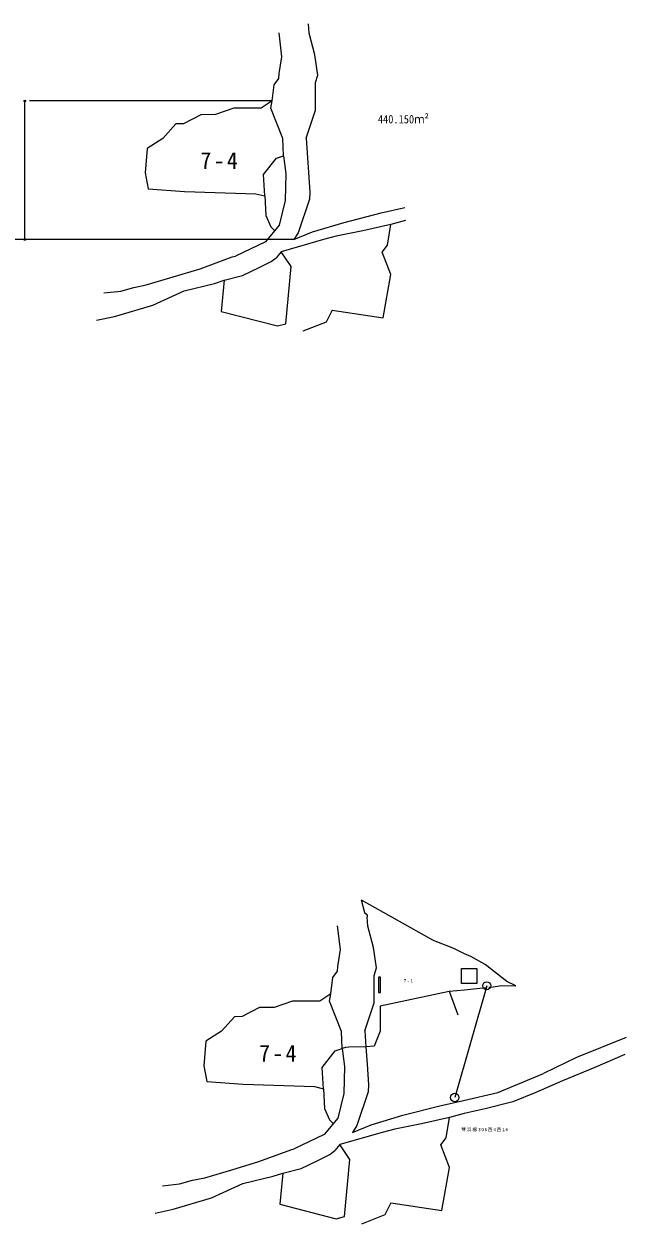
# Model space of a CAD drawing. Units: millimetres, scale not verified. Extents: x -464531 to 1045551, y -102463 to 693448.
# Drawn here: x -15050 to 377259, y -96948 to 685014 of the extents above; entities that cross this region are included whole.
import ezdxf
from ezdxf.enums import TextEntityAlignment as Align

# ---------------------------------------------------------------- set-up
doc = ezdxf.new("R2010")
doc.units = ezdxf.units.MM
doc.header["$LTSCALE"] = 1000
doc.header["$PDMODE"] = 32
doc.header["$PDSIZE"] = 1000
for name, color, linetype in [('0-0', 1, 'Continuous'), ('0-1', 7, 'Continuous'), ('0-8', 7, 'Continuous')]:
    doc.layers.add(name, color=color, linetype=linetype)
doc.layers.add('1-7', color=7, linetype='Continuous', lineweight=9)
doc.styles.add('ＭＳ ゴシック', font='')
doc.styles.get('ＭＳ ゴシック').set_extended_font_data('MS Gothic')

msp = doc.modelspace()

# ---------------------------------------------------------------- linework, layer by layer
at = {"layer": '0-1'}
for p, q in [((146679, 634889), (-11443, 634889)), ((160844, 544559), (-165928, 544559))]:
    msp.add_line(p, q, dxfattribs=at)
at = {"layer": '0-8', "color": 1}
for p, q in [((-14512, 544559), (-14512, 634889)), ((-14512, 634889), (-14443, 634889))]:
    msp.add_line(p, q, dxfattribs=at)
at = {"layer": '0-8'}
for p, q in [((136101, 574396), (141794, 572947)), ((171089, 570877), (163670, 548974)), ((151306, 553920), (142298, 543146)), ((163670, 548974), (160844, 544559)), ((142298, 543146), (122868, 533784)), ((146098, 530207), (149332, 532741)), ((152542, 536610), (149332, 532741))]:
    msp.add_line(p, q, dxfattribs=at)
for points in [[(168903, 610712), (174931, 628881), (174873, 646853), (176390, 651696), (174465, 664941), (170730, 679004), (170263, 685014)], [(146679, 634889), (147877, 645442), (150955, 649575), (151307, 652741), (152977, 663647), (151131, 679213)], [(141794, 572947), (140929, 586839), (149605, 597669), (154030, 599182), (153666, 610325), (145893, 630086), (146679, 634889), (139517, 630086), (121616, 630092), (109794, 625969), (100112, 625852), (88796, 620035), (83983, 619918), (75361, 610495), (65144, 603900)], [(168903, 610712), (171135, 575526), (171089, 570877)], [(65144, 603900), (63922, 588005), (65901, 577641)], [(154030, 599182), (155545, 587480), (155192, 569994), (151306, 553920)], [(65901, 577641), (89608, 575936), (136101, 574396)], [(141794, 572947), (142634, 560172), (145749, 552816), (148519, 550134)], [(160844, 544559), (172855, 549504), (193521, 555686), (217720, 561869), (233087, 565401)], [(233616, 556923), (224078, 554273), (205709, 550211), (188399, 546678), (180097, 544559), (152542, 536610)], [(185865, 498571), (218999, 493583), (223987, 521729), (218464, 536337), (221849, 540969), (224078, 554273)], [(36951, 509768), (48026, 510952), (56481, 513319), (64597, 515010), (82098, 520252), (99852, 525578), (120566, 533187), (122868, 533784)], [(115472, 518032), (113540, 497681), (150059, 488239), (155581, 489664), (159144, 526896), (152542, 536610)], [(32153, 491971), (43947, 494444), (68867, 501863), (89411, 511184), (109195, 515940), (115472, 518032), (127266, 521076), (137728, 526022), (146098, 530207)], [(185865, 498571), (181768, 490733), (166626, 484854)]]:
    msp.add_lwpolyline(points, dxfattribs=at)
at = {"layer": '0-8', "color": 1}
for p in [(-14512, 634889), (-14512, 544559)]:
    msp.add_point(p, dxfattribs=at)
at = {"layer": '1-7'}
for p, q in [((262127, 54865), (267611, 39434)), ((271937, 55682), (285922, 57091)), ((287871, 57287), (289158, 57417)), ((174328, -7406), (180021, -8855)), ((209362, -6276), (209316, -10926)), ((209316, -10926), (201897, -32828)), ((189533, -27882), (180525, -38657)), ((180525, -38657), (161095, -48018)), ((201897, -32828), (199071, -37244)), ((190769, -45192), (187559, -49061)), ((184325, -51596), (187559, -49061))]:
    msp.add_line(p, q, dxfattribs=at)
at = {"layer": '1-7', "color": 6, "lineweight": 5}
msp.add_line((286484, 58313), (265614, -14545), dxfattribs=at)
at = {"layer": '1-7'}
for points in [[(204773, 114283), (206921, 106029), (208579, 104521), (208490, 103212)], [(204773, 114283), (251264, 88129), (254000, 87026)], [(207130, 28909), (213158, 47078), (213100, 65050), (214617, 69893), (212691, 83139), (208957, 97201), (208490, 103212)], [(184906, 53087), (186103, 63639), (189182, 67773), (189533, 70939), (191204, 81844), (189358, 97411)], [(272048, 79174), (264979, 82556), (254000, 87026)], [(289158, 57417), (296313, 58395), (305379, 58350), (299646, 61061), (285530, 72060), (276231, 77460), (272048, 79174)], [(217161, 45296), (262127, 54865), (271937, 55682)], [(180021, -8855), (179156, 5036), (187832, 15866), (192257, 17380), (191893, 28523), (184120, 48283), (184906, 53087), (177744, 48283), (159843, 48290), (148021, 44166), (138338, 44050), (127023, 38232), (122210, 38116), (113588, 28693), (103371, 22098)], [(217161, 45296), (217097, 28774), (213239, 18849), (207619, 18508)], [(207130, 28909), (207619, 18508), (196651, 18304), (194436, 18100), (192257, 17380)], [(377259, 24583), (345002, 11441), (323498, 1087)], [(103371, 22098), (102149, 6202), (104128, -4162)], [(192257, 17380), (193772, 5678), (193419, -11809), (189533, -27882)], [(207619, 18508), (208621, 7192), (209362, -6276)], [(376462, 13432), (356949, 5070), (335843, -3691)], [(271313, -16401), (293784, -11204), (323498, 1087)], [(104128, -4162), (127835, -5866), (174328, -7406)], [(335843, -3691), (318494, -11204), (303575, -17265), (285392, -21927), (271843, -24880)], [(180021, -8855), (180861, -21630), (183976, -28986), (186746, -31669)], [(199071, -37244), (211082, -32298), (231748, -26116), (255946, -19934), (271313, -16401)], [(271843, -24880), (262305, -27529), (243935, -31592), (226626, -35124), (218324, -37244), (190769, -45192)], [(224092, -83231), (257226, -88219), (262214, -60073), (256691, -45465), (260076, -40834), (262305, -27529)], [(153699, -63770), (151767, -84122), (188285, -93563), (193808, -92138), (197371, -54907), (190769, -45192)], [(70380, -89831), (82174, -87358), (107094, -79939), (127638, -70618), (147421, -65863), (153699, -63770), (165493, -60727), (175955, -55781), (184325, -51596)], [(75178, -72034), (86253, -70851), (94708, -68484), (102824, -66793), (120325, -61551), (138079, -56225), (158793, -48616), (161095, -48018)], [(224092, -83231), (219994, -91069), (204852, -96948)]]:
    msp.add_lwpolyline(points, dxfattribs=at)
at = {"layer": '1-7', "color": 6, "lineweight": 5}
for points in [[(217308, 63965), (216019, 63965), (216019, 53976), (217308, 53976)], [(270155, 69443), (280144, 69443), (280144, 59776), (270155, 59776)]]:
    msp.add_lwpolyline(points, close=True, dxfattribs=at)
for centre, radius in [((286484, 58313), 2618), ((265614, -14545), 2758)]:
    msp.add_circle(centre, radius, dxfattribs=at)

# ---------------------------------------------------------------- texts
at = {"layer": '0-0', "insert": (99895, 590547), "char_height": 11030, "attachment_point": 7, "style": 'ＭＳ ゴシック'}
msp.add_mtext('\\T1.21;\\W0.95;7-4', dxfattribs=at)
at = {"layer": '0-8', "color": 1, "style": 'ＭＳ ゴシック', "width": 0.9}
msp.add_text('440.150ｍ²', height=5517, dxfattribs=at).set_placement((215553, 618585), align=Align.BOTTOM_LEFT)
at = {"layer": '1-7', "color": 1, "attachment_point": 7, "style": 'ＭＳ ゴシック'}
for s, insert, char_height in [('\\T1.38;\\W0.9;7-1', (232378, 60462), 2199), ('\\T1.21;\\W0.95;7-4', (138122, 8745), 11030), ('\\T1.24;\\W0.95;琴浜線306西4西16', (269970, -36722), 2199)]:
    msp.add_mtext(s, dxfattribs=dict(at, insert=insert, char_height=char_height))

doc.saveas('drawing.dxf')
